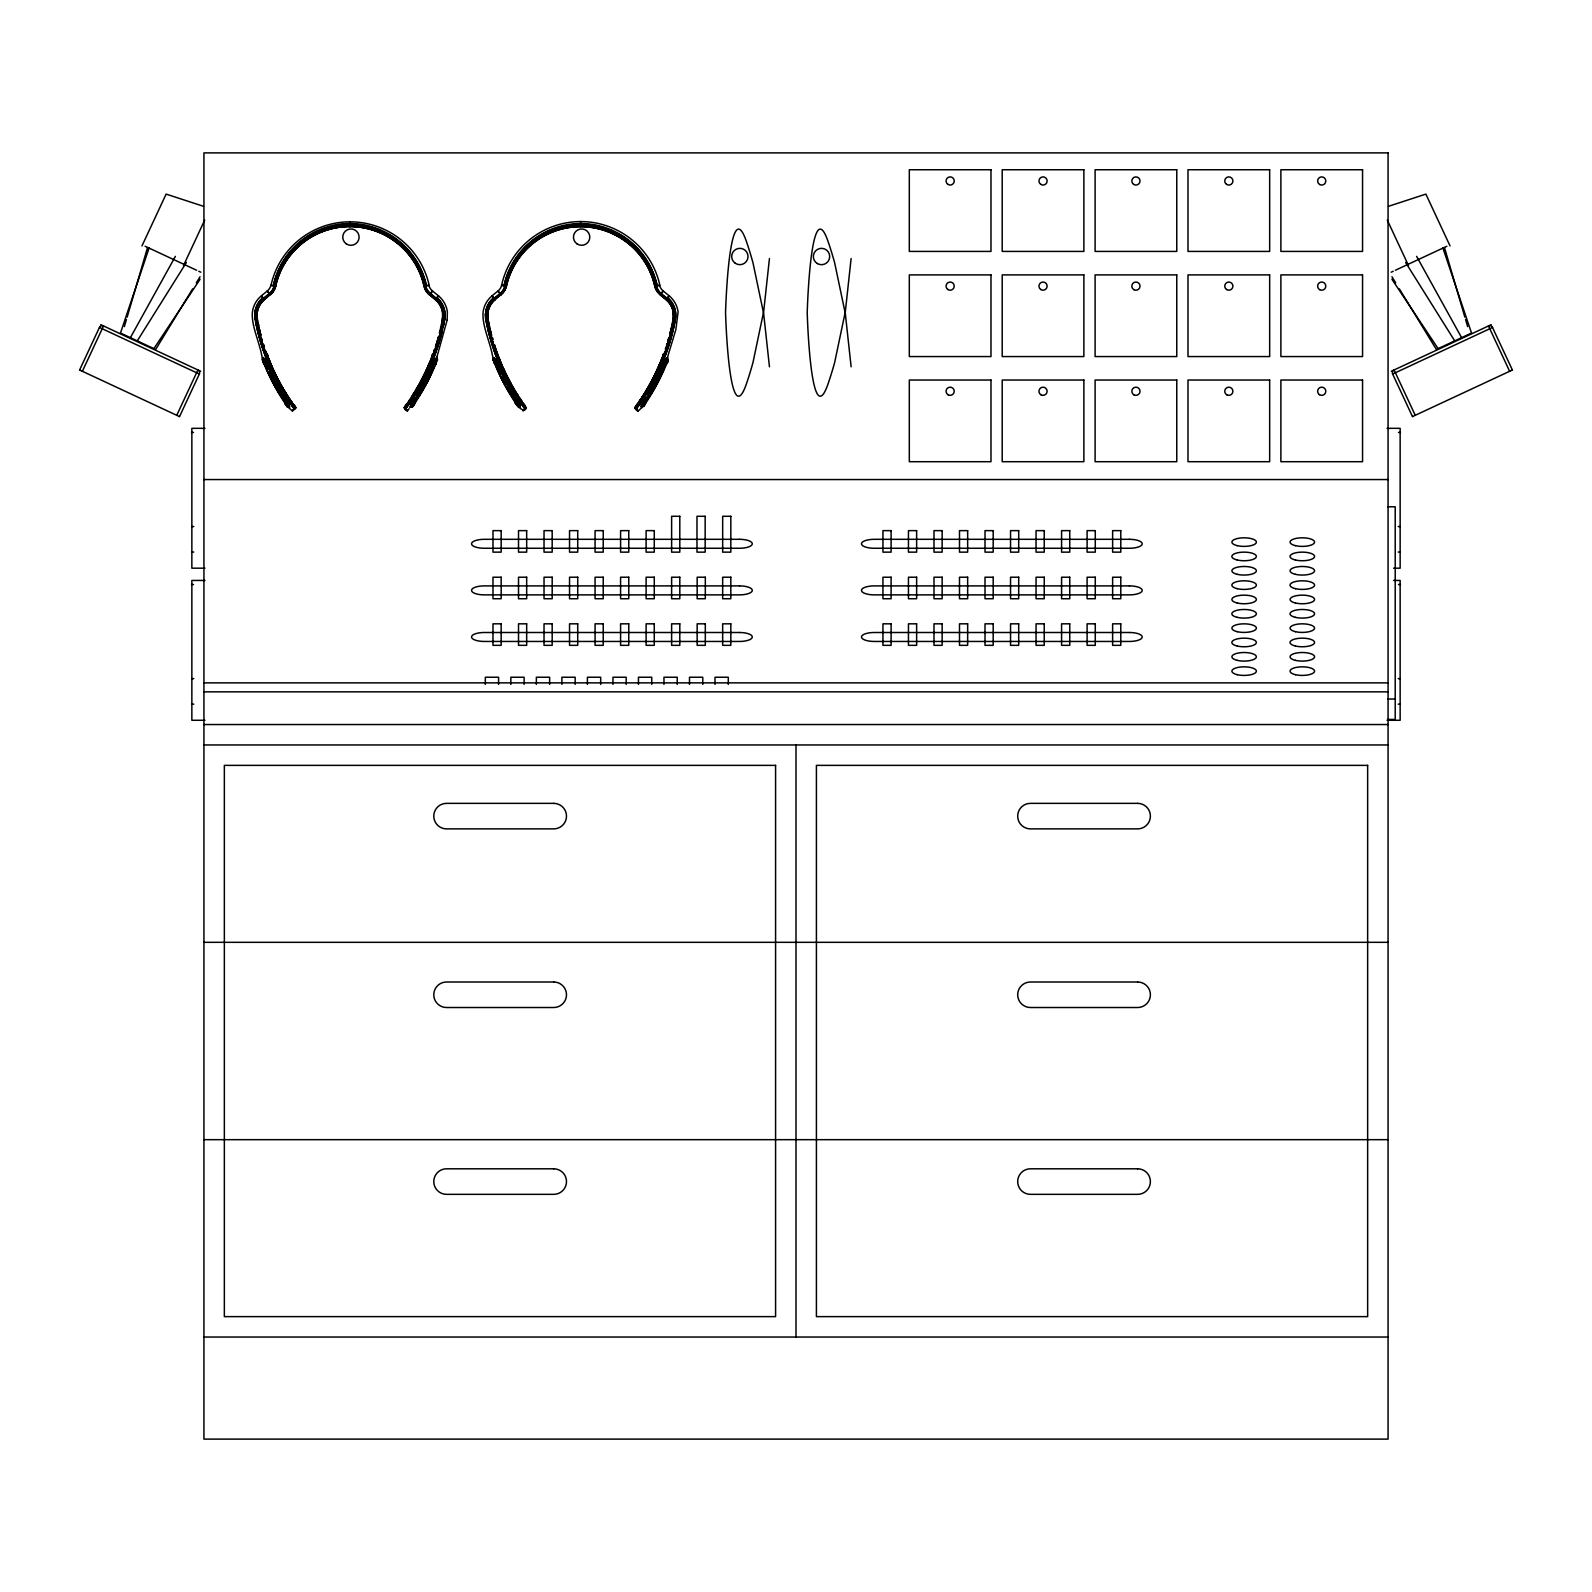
<?xml version="1.0" encoding="UTF-8"?>
<svg xmlns="http://www.w3.org/2000/svg" width="1592" height="1592" viewBox="0 0 1592 1592"><rect width="100%" height="100%" fill="white"/><g stroke="black" fill="none" stroke-linecap="round" stroke-linejoin="round"><path stroke-width="1.5" d="M257.028 314.281L257.068 317.126L257.227 312.151A20.417 20.417 0 0 1 264.511 299.356L262.063 296.59A16.079 16.079 0 0 0 261.486 296.052L261.486 296.052A12.298 12.298 0 0 0 261.785 296.649L264.411 299.694A20.398 20.398 0 0 0 257.227 312.43L257.088 313.544L257.207 312.231M487.729 316.629C487.988 303.077 487.47 330.101 487.928 312.151A20.417 20.417 0 0 1 495.212 299.356M487.729 314.201L487.908 318.38L487.769 313.584M442.695 313.007L442.656 317.962L442.576 312.151A20.417 20.417 0 0 0 435.312 299.495M673.476 316.709L673.257 318.699L673.496 314.281M442.775 316.629L442.795 314.201M769.453 258.521L763.663 311.654L752.976 362.558A361.862 361.862 0 0 1 746.389 383.911C729.017 434.357 725.534 313.186 725.554 312.669C725.534 312.151 729.017 190.98 746.389 241.407A361.862 361.862 0 0 1 752.976 262.76L763.663 313.664L769.453 366.797M851.123 258.521L845.332 311.654L834.646 362.558A361.862 361.862 0 0 1 828.039 383.911C810.686 434.357 807.204 313.186 807.224 312.669C807.204 312.151 810.686 190.98 828.039 241.407A361.862 361.862 0 0 1 834.646 262.76L845.332 313.664L851.123 366.797M257.068 313.525L257.028 316.629M487.769 313.525L487.908 312.231M442.735 317.226L442.656 317.922M673.436 317.226L673.317 317.942M442.675 317.723L442.158 320.808M442.656 317.743L442.437 319.315L442.636 317.902M673.317 318.261L672.998 320.052M443.332 318.778L443.571 314.918L443.651 320.131M444.765 319.136L445.044 315.435L444.506 320.529M675.247 319.793L675.744 315.435L675.127 320.37M443.153 319.256L442.934 320.947L443.173 319.634M675.446 319.176L675.247 320.35M673.137 319.315L672.759 321.365M443.631 319.753L443.432 321.266L443.83 319.256M447.173 319.873L447.372 311.853A25.233 25.233 0 0 0 438.556 295.913L432.626 291.057A10.467 10.467 0 0 1 428.885 285.306L428.666 285.247A16 16 0 0 0 427.492 285.326L426.397 285.426A78.605 78.605 0 0 0 349.902 223.537A78.605 78.605 0 0 0 273.366 285.426L272.312 285.326A16 16 0 0 0 271.257 285.247L271.257 285.465A17.711 17.711 0 0 0 272.312 285.744L275.535 286.381A75.998 75.998 0 0 1 424.029 286.262A15.283 15.283 0 0 0 429.362 294.799L435.312 299.634A20.398 20.398 0 0 1 442.576 312.43L442.596 312.231M442.715 322.082L443.074 319.634M442.258 319.972L441.462 324.33M444.566 319.614L444.128 322.42M444.208 322.042L444.606 319.415M447.153 320.012L437.064 356.469M672.978 319.972L672.819 320.987M673.117 323.574L674.272 314.918L673.575 321.325M673.535 320.947L673.675 320.211M675.207 319.992L674.789 322.599M443.551 320.131L443.173 322.579M443.591 319.952L443.412 321.445M672.819 320.728L672.54 322.48M674.252 320.689L674.849 315.415L674.073 321.624M672.68 321.723L672.302 323.594M442.675 322.261L442.855 320.768L442.198 324.688M674.152 320.689L673.734 323.315M442.636 321.882L442.417 323.574M673.356 321.882L673.038 323.952M673.993 322.002L674.212 320.31L674.033 321.823M674.749 322.778L674.948 321.305L674.829 322.42M443.213 322.38L443.332 321.266L442.875 324.072M673.953 321.624L673.814 322.937M444.049 322.778L443.75 324.29M444.128 321.882L443.67 324.668M674.749 322.261L674.53 323.912M673.734 322.758L673.575 324.072M442.954 323.136L442.476 325.942M672.242 323.713L672.003 325.086M672.978 323.753L672.58 326.181M673.655 323.136L673.496 324.45M674.451 323.753L674.132 325.803M441.382 324.45L440.984 326.559M442.118 324.509L441.7 326.937M673.496 323.873L673.098 326.32M443.591 324.509L443.432 325.803M673.416 324.251L673.257 325.564M443.511 324.887L443.173 326.917M671.923 325.186L671.506 327.315M674.212 324.887L674.053 326.161M672.501 326.002L672.162 328.051M673.177 325.385L673.018 326.678M441.7 326.38L440.765 331.017M442.397 325.743L441.979 328.171M672.421 326.38L672.242 327.673M440.885 326.678L439.949 331.017M441.621 326.738L440.486 332.131M673.953 326.022L673.615 328.051M440.805 327.056L440.646 328.051M672.938 326.499L672.421 329.285M673.874 326.38L673.535 328.41M442.138 326.877L441.88 328.549M443.093 326.758L442.656 329.166M671.426 327.415L670.909 329.902M672.162 327.494L671.645 330.28M672.839 326.877L672.501 328.927M672.083 327.853L671.824 329.524M671.167 328.529L671.008 329.524M441.88 327.992L441.442 330.42M673.456 328.27L673.098 330.28M671.744 329.345L671.565 330.639M672.322 329.106L671.327 333.743M673.197 329.385L673.018 330.658M442.397 329.763L442.039 331.773M672.242 329.484L672.063 330.778M671.466 330.459L671.207 332.131M439.77 331.753L439.949 330.758M440.685 330.837L440.307 332.867M441.362 330.221L440.984 332.27M670.471 331.753L670.65 330.758M671.386 330.837L670.829 333.604M672.918 330.499L672.739 331.773M442.118 330.877L441.84 332.529M672.819 330.877L672.56 332.529M439.591 332.489L439.77 331.494M670.471 331.494L670.113 333.225M439.392 333.225L439.591 332.23M440.128 333.604L440.307 332.31M440.984 331.713L440.228 335.235M441.84 331.992L441.462 334.022M670.292 332.23L669.914 333.962M671.008 332.31L670.451 335.096M671.506 333.007L671.685 331.713M672.361 333.265L672.56 331.992M439.929 334.34L440.128 333.046M440.805 332.449L440.427 334.479M441.661 332.748L441.084 335.494M672.162 334.022L672.361 332.748M439.929 333.803L439.551 335.832M670.65 333.803L670.252 335.832M671.327 333.186L670.928 335.235M672.162 333.484L671.784 335.494M439.75 334.539L439.352 336.569M441.282 334.24L440.885 336.25M671.127 333.942L670.133 338.181M671.983 334.24L671.585 336.25M440.029 335.972L440.228 334.678M670.053 336.569L670.252 335.275M439.153 337.305L439.352 336.012M440.029 335.415L438.994 339.653M669.854 337.305L670.053 336.012M670.73 335.415L670.332 337.444M440.885 335.713L440.467 337.723M671.386 336.987L671.585 335.713M438.437 336.648L437.82 339.096M439.153 336.748L438.755 338.758M439.83 336.151L439.412 338.181M669.854 336.748L669.456 338.758M440.685 336.449L440.268 338.459M671.187 337.723L671.386 336.449M438.238 337.365L437.621 339.832M438.954 337.484L438.536 339.494M668.938 337.365L668.521 339.096M669.655 337.484L669.237 339.494M671.187 337.205L670.769 339.195M668.74 338.101L668.322 339.832M440.268 337.942L439.85 339.932M669.914 338.917L670.133 337.623M670.968 337.942L670.55 339.932M438.337 340.23L438.536 338.957M439.213 338.36L438.795 340.389M440.049 338.678L438.974 342.877M669.038 340.23L669.237 338.957M669.715 339.653L669.914 338.36M438.118 340.967L438.337 339.693M668.322 339.574L667.884 341.285M669.038 339.693L668.6 341.703M669.496 340.389L669.715 339.096M670.55 339.414L670.113 341.404M410.318 406.398L411.532 403.811A22.785 22.785 0 0 1 412.865 401.244L415.651 397.244M640.88 406.975L642.173 403.671A22.785 22.785 0 0 1 643.566 401.244L646.352 397.244M124.355 326.619L126.445 319.475M127.141 317.126L147.459 247.855M437.402 340.29L436.964 342.021M438.118 340.429L437.681 342.439M438.576 341.126L438.795 339.832M439.631 340.151L439.193 342.141M668.103 340.29L667.685 342.021M668.819 340.429L668.381 342.439M669.496 339.832L669.058 341.842M670.332 340.151L669.894 342.141M437.183 341.026L436.745 342.738M437.9 341.146L436.785 345.365M438.357 341.842L438.576 340.569M669.277 340.569L668.62 343.315M438.357 341.305L437.919 343.315M668.162 343.156L668.381 341.882M669.675 342.877L669.894 341.623M437.462 342.618L436.327 346.817M438.138 342.041L437.681 344.051M668.162 342.618L667.725 344.628M668.839 342.041L668.162 344.787M438.755 343.613L438.974 342.36M669.456 343.613L669.675 342.36M436.526 343.215L436.069 344.927M667.943 343.355L667.486 345.365M438.516 344.35L438.755 343.096M669.456 343.096L668.998 345.086M436.308 343.952L435.85 345.663M437.462 344.787L437.681 343.494M438.278 345.086L438.516 343.832M666.789 344.927L667.227 343.335L666.55 345.663M668.381 343.494L667.924 345.524M669.217 343.832L668.759 345.822M437.223 345.524L437.462 344.23M438.059 345.822L438.278 344.569M667.267 346.101L667.486 344.827M435.611 346.379L435.372 347.116M436.546 345.544L436.089 347.553M437.223 344.966L436.745 346.976M438.059 345.305L437.581 347.295M667.028 346.817L667.267 345.544M667.685 346.24L667.924 344.966M668.759 345.305L668.282 347.295M436.984 345.703L436.506 347.713M437.82 346.041L437.342 348.031M667.028 346.28L666.053 349.743M667.446 346.976L667.685 345.703M668.521 346.041L667.545 349.504M436.089 347.016L435.352 349.743M666.073 346.857L665.595 348.568M666.789 347.016L665.814 350.459M667.207 347.713L667.446 346.439M435.85 347.733L434.855 351.195M436.506 347.175L436.029 349.165M665.834 347.593L665.357 349.285M667.207 347.175L666.232 350.618M437.342 347.514L436.845 349.504M668.043 347.514L667.307 350.24M149.19 247.715L120.475 333.046L155.658 349.464L192.612 288.908M436.268 347.892L435.77 349.902M666.968 347.892L665.973 351.354M437.084 348.25L436.586 350.24M434.656 349.046L434.158 350.738M410.159 407.035L412.587 401.98M434.397 349.762L433.9 351.454M435.113 349.922L434.596 351.912M435.77 349.364L435.273 351.354M436.586 349.723L435.83 352.429M665.555 351.195L665.814 349.922M667.048 350.956L667.307 349.723M435.531 350.081L435.014 352.071M436.347 350.459L435.571 353.145M641.059 406.318L643.287 401.98M665.317 351.912L665.555 350.658M667.048 350.459L666.531 352.429M434.357 352.648L434.596 351.374M665.058 352.648L665.317 351.374M665.715 352.071L665.973 350.817M666.789 351.175L666.272 353.145M434.099 353.364L434.357 352.111M434.755 352.807L435.014 351.534M664.799 353.364L665.058 352.111M665.456 352.807L665.715 351.534M434.099 352.827L433.561 354.797A215.855 215.855 0 0 1 404.647 408.567A216.174 216.174 0 0 0 433.959 354.976L434.755 352.27M664.541 354.081L664.799 352.827M665.456 352.27L664.66 354.976A216.174 216.174 0 0 1 635.507 408.726L637.377 410.338A11.244 11.244 0 0 0 638.113 410.915L642.71 406.955M435.312 353.882L435.571 352.628M666.013 353.882L666.272 352.628M433.143 353.384C428.507 357.981 438.676 361.822 437.342 359.474M433.84 353.543L433.561 354.28A216.174 216.174 0 0 1 404.647 408.089L405.383 408.786M434.497 352.986L433.959 354.439A216.492 216.492 0 0 1 404.806 408.229L404.209 407.691M644.382 405.144C647.765 400.328 639.745 411.691 645.815 403.015A221.467 221.467 0 0 0 666.431 364.17C672.899 357.683 658.949 360.389 663.844 353.384M664.541 353.543L664.262 354.797A215.855 215.855 0 0 1 635.347 408.567L634.909 408.169M665.197 352.986L664.66 354.439A216.492 216.492 0 0 1 635.507 408.229L635.606 408.328M435.034 354.598L435.312 353.364M665.735 354.598L666.013 353.364M435.034 354.101L434.775 355.334A217.049 217.049 0 0 1 405.443 409.283L406.676 410.338A11.244 11.244 0 0 0 407.413 410.915L409.084 408.726M665.735 354.101L665.476 355.334A217.049 217.049 0 0 1 636.143 409.283M262.381 359.195C260.411 343.733 250.859 325.604 252.431 311.853A25.233 25.233 0 0 1 261.247 295.913L267.177 291.057A10.467 10.467 0 0 0 270.919 285.306L270.998 285.366A80.993 80.993 0 0 1 429.163 285.306M493.082 359.195C491.132 343.733 481.62 325.922 483.132 311.853A25.233 25.233 0 0 1 491.948 295.913L497.898 291.057A10.467 10.467 0 0 0 501.619 285.306L501.958 285.247A16 16 0 0 1 503.012 285.326L504.107 285.426M437.004 356.608L437.442 359.195M436.964 361.066L437.422 359.772M667.645 356.747L675.844 329.663L678.092 311.952A25.233 25.233 0 0 0 669.257 295.913L663.327 291.057A10.467 10.467 0 0 1 659.605 285.306L659.566 285.346M667.685 361.066L667.844 360.628M667.605 356.887L668.143 359.195M431.213 358.658L430.716 359.951M667.685 360.051L666.769 361.683A14.627 14.627 0 0 0 665.934 363.692A162.364 162.364 0 0 1 645.118 402.318A12.258 12.258 0 0 0 643.685 404.726L642.929 406.557L643.725 404.846A12.716 12.716 0 0 1 645.138 402.577L643.566 401.562L645.655 398.318M436.108 361.583L436.069 361.683A14.627 14.627 0 0 0 435.233 363.692A162.364 162.364 0 0 1 414.418 402.318A12.258 12.258 0 0 0 412.985 404.726L412.268 406.438L413.025 404.846A12.716 12.716 0 0 1 414.437 402.577A162.364 162.364 0 0 0 435.253 363.951A15.661 15.661 0 0 1 435.969 362.1L437.163 359.772M667.486 361.503L666.471 363.852M661.695 359.235L662.133 358.1L660.362 362.578M436.447 362.379L436.049 363.394M436.148 363.155L436.427 362.26M435.949 363.593L430.119 361.444M436.367 362.359L435.73 364.17M660.998 361.006L666.63 363.673M435.83 363.931L435.85 363.852A221.467 221.467 0 0 1 415.154 402.776M429.183 363.712L430.119 361.285M434.019 363.573L435.512 360.329L434.895 361.603M660.362 362.399L659.406 364.827M664.6 363.852L666.093 360.628M433.9 363.692L432.606 366.916M434.278 362.797L433.541 364.687M429.183 363.533L428.586 365.105M664.262 364.528L663.546 366.359M664.143 364.966L665.038 362.817M428.825 364.389L427.731 367.075M431.73 367.195L436.646 357.464L434.178 361.384M659.526 364.389L659.168 365.384M661.237 369.822L665.814 359.931M426.775 377.583L433.959 361.842M660.64 371.115L667.247 357.523M663.784 365.643L663.307 366.916M659.287 364.946L658.73 366.379M428.467 365.225L428.029 366.379M663.426 366.478L661.993 369.901M432.606 366.757L431.611 369.185M659.048 365.503L658.431 367.075M665.138 362.578L665.794 361.085M426.477 369.861L427.731 366.896M658.431 366.896L657.178 369.861M431.93 368.309L431.293 369.901M662.312 369.026L661.675 370.618M426.795 369.006L425.183 372.647M657.496 369.006L655.884 372.647M431.134 368.19L425.462 380.15M79.6 370.001L99.44 327.435A3.065 3.065 0 0 1 103.52 325.962M82.366 371.294L103.5 326.002M141.967 245.904L166.125 194.105L203.517 206.323M183.478 265.605L204.691 220.114M176.752 415.293L197.866 370.021M179.518 416.587L199.358 374.04A3.065 3.065 0 0 0 197.886 369.961M430.318 371.871L428.964 374.856M661.018 371.871L660.023 374.16M663.307 291.117L663.267 291.177A12.258 12.258 0 0 1 662.789 291.794L660.262 294.739A15.283 15.283 0 0 1 654.81 286.262A75.998 75.998 0 0 0 506.395 286.262M656.202 371.772L655.227 374.02M660.64 370.797L658.133 376.309M429.303 373.981L428.626 375.573M424.845 373.165L423.85 375.394M655.546 373.165L654.212 376.07M660.023 372.11L656.819 378.876M428.626 375.394L427.253 378.379M659.347 375.394L657.596 379.075M412.527 403.353L411.99 404.408L413.681 401.483M654.551 375.215L653.874 376.767M423.512 375.911L422.477 378.12M653.178 378.12L653.874 376.588M643.108 403.552L644.382 401.483M427.253 378.2L426.537 379.772M657.954 378.2L657.237 379.772M653.536 377.284L652.839 378.816M426.895 378.896L425.462 381.841M657.476 377.264L655.506 381.423M656.163 381.841L657.237 379.592M426.119 378.538L424.109 382.697M436.268 361.503L437.123 359.832M652.839 378.637L651.765 380.846M421.78 379.314L421.064 380.846M656.163 379.831L654.829 382.697M667.824 359.951L666.67 362.1A15.661 15.661 0 0 0 665.934 363.931A162.364 162.364 0 0 1 645.118 402.577M424.785 381.105L423.432 383.951M655.805 382.379L654.69 384.607M420.706 381.344L419.99 382.876M424.726 383.055L423.989 384.607M651.407 381.344L650.69 382.876M655.426 383.055L654.312 385.284M654.133 383.951L654.829 382.359M411.015 400.885L409.482 403.751L433.76 359.354L432.248 362.26M650.69 382.697L649.218 385.543M641.735 400.885L640.203 403.751L641.875 400.587M423.432 383.632L422.198 386.199M641.875 400.766L664.461 359.354L662.949 362.26M654.133 383.632L652.899 386.199M650.312 383.374L649.576 384.707M412.368 403.751L413.383 402.079M130.385 337.683L175.379 256.372M419.253 384.05L418.497 385.543M422.815 384.767L420.925 388.428M653.516 384.767L652.262 387.314M423.233 385.801L422.477 387.334M653.934 385.801L653.178 387.334M422.477 387.174L421.701 388.707M417.383 387.533L418.139 386.04M648.84 386.04L648.083 387.533M421.562 386.995L420.288 389.543M422.079 387.851L420.925 390.06M651.625 388.428L652.262 386.995M643.387 403.075L644.103 401.9M417.761 386.717L416.985 388.209M650.989 389.543L651.625 388.11M652.402 388.528L651.625 390.06M665.595 360.031L667.346 357.464M416.985 388.03L415.83 390.159M419.651 390.657L420.288 389.224M647.705 388.03L646.929 389.523M650.989 389.224L648.382 393.642M420.925 389.881L419.731 392.07M419.651 390.339L416.328 395.831M651.227 390.557L650.432 392.07M416.228 389.344L415.452 390.816M646.929 389.344L645.755 391.473M418.995 391.453L417.005 394.736M646.551 390L644.979 392.766M419.731 391.891L418.537 394.06M649.695 391.771L647.705 394.736M650.034 392.567L649.237 394.06M415.054 391.294L413.88 393.423M196.294 282.879L200.035 276.749M649.237 393.881L648.004 396.03M414.278 392.607L413.064 394.716M418.119 394.557L417.303 396.03M644.581 393.244L643.765 394.716M137.29 340.887L186.423 262.421M413.462 393.901L412.248 395.99M644.183 393.901L642.949 395.99M416.885 396.527L415.631 398.657M646.77 398L647.586 396.527M647.188 397.184L646.352 398.657M412.268 407.094L414.915 403.313M642.949 395.831L642.133 397.264M414.955 398.318L412.865 401.562L414.437 402.577M416.049 397.841L414.298 400.706M642.551 396.468L641.715 397.9M646.352 398.498L645.496 399.97M644.84 404.467L643.805 405.9M414.796 399.791L414.258 400.786M645.496 399.791L644.899 400.866M414.736 403.612L413.582 405.144L415.154 402.975L409.681 399.771M153.887 348.628L200.094 279.237M640.382 399.771L645.855 402.776M409.383 400.388L408.686 401.403M640.382 399.95L645.437 403.592M414.179 404.408L413.343 405.502L414.258 404.269M406.816 410.199A10.766 10.766 0 0 1 407.452 410.855C399.91 408.925 409.781 397.682 413.144 405.821L412.467 406.855M264.491 299.634L270.441 294.52A15.283 15.283 0 0 0 275.695 285.983A76.038 76.038 0 0 1 424.129 285.983A15.283 15.283 0 0 0 429.362 294.52L435.312 299.376L437.76 296.59A16.079 16.079 0 0 1 438.337 296.052L438.556 295.933A12.298 12.298 0 0 1 438.019 296.649L436.367 298.58M424.328 285.804L424.805 285.704A14.527 14.527 0 0 0 429.88 293.804L436.288 298.699L429.88 294.381A14.527 14.527 0 0 1 424.865 286.281L424.726 286.321A76.734 76.734 0 0 0 274.938 286.281A14.527 14.527 0 0 1 269.924 294.381L263.993 299.236A21.154 21.154 0 0 0 256.471 312.51L256.471 311.933A21.194 21.194 0 0 1 263.993 298.639L269.924 293.804A14.527 14.527 0 0 0 274.938 285.704A76.814 76.814 0 0 1 424.945 285.704L426.298 285.446M666.093 299.137L667.486 297.565M660.123 294.301L661.556 292.709M429.462 294.281L430.835 292.709M667.506 298.102L666.172 299.634M430.616 293.525L432.089 291.794A12.258 12.258 0 0 0 432.526 291.236L432.387 291.197A16 16 0 0 0 431.81 291.734L430.915 292.649M660.998 293.883L661.058 293.843A13.87 13.87 0 0 1 656.202 286.162A77.59 77.59 0 0 0 580.602 225.169A77.59 77.59 0 0 0 504.962 286.142A13.89 13.89 0 0 1 500.206 293.306L494.276 298.162A21.79 21.79 0 0 0 486.595 311.853L486.535 312.311A21.771 21.771 0 0 1 494.276 298.739L500.624 293.804A14.527 14.527 0 0 0 505.639 285.704A76.814 76.814 0 0 1 655.645 285.704M435.73 298.759L435.83 298.639A21.194 21.194 0 0 1 443.352 311.933L443.571 314.977L443.352 312.51A21.154 21.154 0 0 0 435.83 299.236L435.432 299.654M429.462 294.838L430.337 293.843A13.87 13.87 0 0 1 425.502 286.162A77.59 77.59 0 0 0 349.902 225.169A77.59 77.59 0 0 0 274.262 286.142A13.87 13.87 0 0 1 269.506 293.883L263.575 298.739A21.771 21.771 0 0 0 255.874 312.43L255.874 311.853A21.79 21.79 0 0 1 263.575 298.162L269.506 293.306A13.89 13.89 0 0 0 274.302 285.565A77.67 77.67 0 0 1 349.902 224.472A77.67 77.67 0 0 1 425.522 285.565L425.641 286.142A13.89 13.89 0 0 0 430.298 293.306L436.228 298.162A21.79 21.79 0 0 1 443.929 311.853L444.148 315.296L443.929 312.53A21.771 21.771 0 0 0 436.228 298.739M660.163 294.838L666.013 299.634A20.398 20.398 0 0 1 673.297 312.43L673.496 316.291L673.496 314.44M661.615 292.649L662.531 291.734A16 16 0 0 1 663.088 291.197L663.267 291.057M295.515 408.249L294.56 408.647M526.295 408.169L525.857 408.567A215.855 215.855 0 0 1 496.943 354.797L496.684 353.543M525.121 408.786L525.698 408.229A216.492 216.492 0 0 1 496.545 354.439M294.679 408.527L294.998 408.229A216.492 216.492 0 0 1 265.844 354.439M295.415 408.328L295.157 408.567A215.855 215.855 0 0 1 266.242 354.797L265.983 353.543M266.939 354.101A215.338 215.338 0 0 0 295.714 407.711L292.331 410.915L287.794 406.955M518.236 407.094C523.549 393.761 531.668 418.378 518.495 406.955M294.52 409.164L294.998 408.726A216.174 216.174 0 0 1 265.844 354.976L265.585 353.703M495.47 354.101L495.749 355.334A217.049 217.049 0 0 0 525.062 409.283L525.698 408.726A216.174 216.174 0 0 1 496.545 354.976L496.286 353.703M525.121 409.243L523.828 410.338A11.244 11.244 0 0 1 523.111 410.915L523.072 410.875A10.766 10.766 0 0 1 523.688 410.199L525.062 408.826A217.348 217.348 0 0 1 495.749 354.817M285.386 402.318A162.364 162.364 0 0 1 264.551 363.712A14.627 14.627 0 0 0 263.735 361.683L263.834 362.1A15.661 15.661 0 0 1 264.57 363.931A162.364 162.364 0 0 0 285.386 402.577A12.716 12.716 0 0 1 286.779 404.846L287.655 406.716L286.839 404.726A12.258 12.258 0 0 0 285.386 402.338L286.938 401.244L284.849 398.02M494.356 361.702L494.535 362.1A15.661 15.661 0 0 1 495.271 363.931A162.364 162.364 0 0 0 516.087 402.577A12.716 12.716 0 0 1 517.5 404.846L518.355 406.716L517.539 404.726A12.258 12.258 0 0 0 516.087 402.338L517.659 401.244L516.942 400.169M285.366 402.577L286.938 401.562M516.087 402.577L517.659 401.562L515.728 399.791M264.073 364.21L262.461 359.931L264.053 364.09L269.585 360.986L270.162 362.578M263.715 363.275L262.978 361.404L264.073 364.011A221.467 221.467 0 0 0 284.65 402.736L290.142 399.771L291.953 402.497L287.973 396.468M284.65 402.975L290.142 399.95M515.768 403.612L515.35 402.736A221.467 221.467 0 0 1 494.794 363.971C491.43 358.061 497.48 368.647 500.186 360.747M517.579 406.06L515.45 403.094L520.843 399.771L522.475 402.239M1391.249 272.192L1393.179 271.277M1395.388 270.262L1446.849 246.262M1391.348 371.254L1491.266 324.668M1412.482 416.587L1392.642 374.04L1492.5 327.474L1512.4 370.001M1412.522 416.567L1512.36 370.021M264.57 363.692C267.675 361.802 263.337 360.19 266.023 364.13M494.197 361.424L494.396 361.583A14.627 14.627 0 0 1 495.271 363.692L497.042 362.916L506.535 384.607M1388.483 206.323L1425.875 194.105L1450.033 245.904M264.57 363.931L266.342 363.235L271.754 375.015M495.271 363.931L497.042 363.235L500.585 371.115M428.745 285.406L428.566 285.465A17.711 17.711 0 0 1 427.492 285.744L426.338 286.003A78.525 78.525 0 0 0 349.902 224.193A78.525 78.525 0 0 0 273.366 285.983M410.04 407.413L412.01 406.955M424.865 286.281L426.298 286.003M655.028 285.804L656.998 285.446M656.919 286.023L655.566 286.281A14.527 14.527 0 0 0 660.6 294.381L666.531 299.236A21.154 21.154 0 0 1 674.053 312.51L674.272 314.977L674.053 312.032A21.194 21.194 0 0 0 666.531 298.639M656.74 286.062L656.541 286.102A13.89 13.89 0 0 0 660.998 293.306L666.948 298.162A21.79 21.79 0 0 1 674.63 311.853L674.849 314.937L674.65 312.53A21.771 21.771 0 0 0 666.948 298.739L660.581 293.804A14.527 14.527 0 0 1 655.566 285.704L655.426 285.724M656.342 286.142L656.202 285.565A77.67 77.67 0 0 0 580.602 224.472A77.67 77.67 0 0 0 504.982 285.565L504.863 286.142A13.87 13.87 0 0 1 500.206 293.883L501.062 294.838M655.028 286.381L655.426 286.321A76.734 76.734 0 0 0 505.639 286.281L503.012 285.744A17.711 17.711 0 0 1 501.958 285.465L501.699 285.366M204.97 428.328L191.856 428.328L191.856 568.185L204.97 568.185M1387.03 428.328L1400.144 428.328L1400.144 568.185L1393.597 568.185M191.518 432.427L193.508 432.427M1398.492 432.427L1400.482 432.427M203.935 479.55L1388.065 479.55M1387.766 506.793L1395.209 506.793L1395.209 719.445L1387.766 719.445M191.856 526.554L193.766 526.554M1398.234 526.554L1400.144 526.554M191.856 552.066L193.766 552.066M1398.234 552.066L1400.144 552.066M204.97 580.443L191.856 580.443L191.856 720.28L204.97 720.28M1393.597 580.443L1400.144 580.443L1400.144 720.28L1387.03 720.28M191.518 584.523L193.508 584.523M1398.492 584.523L1400.482 584.523M191.856 678.65L193.766 678.65M1398.234 678.65L1400.144 678.65M203.935 682.868L1388.065 682.868M203.935 691.843L1388.065 691.843M1387.766 699.027L1395.209 699.027M191.856 704.162L193.766 704.162M1398.234 704.162L1400.144 704.162M203.935 724.539L1388.065 724.539M203.935 744.957L1388.065 744.957M203.935 942.325L1388.065 942.325M203.935 1139.673L1388.065 1139.673M203.935 1337.041L1388.065 1337.041M504.206 285.446L506.236 285.804M273.506 285.446L275.535 285.804M506.176 286.381L505.778 286.321A14.527 14.527 0 0 1 500.624 294.381L494.694 299.236A21.154 21.154 0 0 0 487.172 312.51L487.172 311.933A21.194 21.194 0 0 1 494.694 298.639L492.764 296.59A16.079 16.079 0 0 0 492.187 296.052L492.107 295.993A12.298 12.298 0 0 0 492.485 296.649L495.112 299.694M664.163 363.235L665.953 363.931M433.462 363.235L435.233 363.931M664.163 362.916L665.953 363.692M433.462 362.916L435.233 363.692M145.151 246.262L196.612 270.262M198.821 271.277L200.751 272.192M100.734 324.668L200.652 371.254M99.5 327.474L199.318 374.02M79.64 370.021L179.478 416.567M643.845 405.821C640.442 397.682 630.611 408.965 638.173 410.915M643.566 401.244L645.138 402.338M412.865 401.244L414.437 402.338M666.013 299.376L660.083 294.52A15.283 15.283 0 0 1 654.81 285.983A76.038 76.038 0 0 0 506.395 285.983A15.283 15.283 0 0 1 501.142 294.52L495.212 299.634A20.398 20.398 0 0 0 487.928 312.43M267.416 291.197L267.277 291.236A16 16 0 0 1 267.993 291.734L268.889 292.649M499.59 292.649L498.853 291.893A16 16 0 0 0 498.117 291.197L497.978 291.236A12.258 12.258 0 0 0 498.435 291.794L499.59 293.207M406.836 410.199L405.443 408.826A217.348 217.348 0 0 0 434.775 354.817M499.669 292.709L501.082 294.301M493.739 297.565L493.759 297.605A22.706 22.706 0 0 0 485.679 311.793M268.968 292.709L270.381 294.301M493.878 357.504L495.331 359.553M295.714 407.811C295.435 402.358 284.63 402.458 287.535 407.094M286.361 405.482L285.744 404.587L287.436 406.935L284.709 403.075L286.46 405.502M516.843 405.124L517.659 406.199M522.355 402.06L520.942 400.09M515.43 402.836L516.863 405.065M516.544 404.706L515.49 403.194M284.65 402.736L285.187 403.731M285.684 404.269L284.709 402.836M515.908 403.811L515.43 403.075M516.485 401.144L517.062 401.841M516.962 401.662L518.614 404.666L516.783 401.403M286.66 402.438L283.754 397.841M287.953 404.686L286.202 401.582M519.49 397.741L520.883 399.851M1391.906 279.237L1438.113 348.628M520.664 399.691L519.828 398.259M493.938 357.583L497.042 363.235M515.728 399.97L513.619 396.527M516.942 400.488L514.873 396.925M288.371 397.264L286.341 393.901M514.873 398.657L514.037 397.363M284.172 398.657L282.918 396.527M518.674 396.627L517.44 394.537M516.246 399.393L512.843 393.642M518.256 395.99L517.042 393.901M287.933 404.607L281.466 392.547M283.336 397.363L282.5 395.871M517.917 401.98L520.425 407.234L519.111 403.791A22.785 22.785 0 0 0 517.639 401.244M287.217 401.98L289.724 407.234L288.411 403.791A22.785 22.785 0 0 0 286.938 401.244M1405.577 262.421L1454.71 340.887M286.739 394.716L285.545 392.607M284.172 397.244L281.286 393.881M512.385 394.557L513.201 396.03M282.5 396.03L281.685 394.557M514.196 396.149L512.186 392.547M512.803 395.373L511.987 393.881M264.63 359.553L263.934 358.459L265.565 361.245M516.644 393.423L515.45 391.294M494.137 362.598L493.221 359.533M285.943 393.423L284.749 391.294M263.257 360.966C261.466 357.722 264.71 363.294 263.158 360.807M1391.965 276.749L1395.706 282.879M1399.388 288.908L1436.362 349.444L1471.525 333.046L1442.81 247.715M511.987 394.06L510.773 391.891M281.286 394.06L280.471 392.567M285.147 392.13L283.973 390M282.142 393.96L280.809 391.453M495.072 359.354L496.266 361.523M511.171 392.726L509.997 390.557M511.53 391.453L512.186 392.866M284.351 390.816L282.441 387.373M280.073 392.07L279.277 390.557M514.674 390.159L513.519 388.03M510.873 390.339L511.53 391.771M280.172 390.339L280.809 391.771M509.997 390.717L508.823 388.528M279.277 390.717L278.103 388.528M510.216 389.224L510.873 390.657M279.515 389.224L280.172 390.657M496.963 364.687L494.993 360.369L495.649 361.523M264.371 360.528L266.342 363.235M513.519 388.209L512.385 386.04M510.216 389.543L508.942 386.995M282.819 388.209L281.685 386.04M279.515 389.543L278.242 386.995M264.69 359.931L265.645 361.683M509.579 388.428L508.326 385.881M508.823 388.707L508.047 387.174M278.879 388.428L276.988 384.767M278.103 388.707L277.346 387.174M508.425 388.03L507.291 385.801M512.385 386.219L511.271 384.05M277.346 387.334L276.57 385.801M281.306 385.543L280.55 384.05M1416.621 256.372L1461.615 337.683M507.689 384.767L508.326 386.199M277.625 386.199L275.018 381.105M511.271 384.209L510.535 382.697M498.276 362.1L496.843 359.513L521.042 403.791L519.33 400.587M507.689 385.085L501.201 372.11M267.575 362.1L266.123 359.513L290.341 403.791L288.63 400.587M510.893 383.533L509.44 380.667M275.834 384.607L274.341 379.831M279.098 381.344L279.834 382.876M275.078 383.055L274.341 381.682M279.456 382.199L277.685 378.637M505.778 383.234L505.062 381.682M509.798 381.523L508.385 378.637M505.42 382.538L503.967 379.592M274.72 382.538L273.267 379.592M508.743 379.493L508.027 377.961M278.023 379.493L276.292 375.911M274.341 380.15L273.028 377.264M503.967 379.772L503.271 378.2M273.685 378.876L272.391 375.971M508.027 378.12L507.35 376.588M503.609 379.075L502.216 376.11M271.177 375.394L272.57 378.379M507.35 376.767L506.654 375.215M495.49 361.344L496.386 363.294M276.65 376.767L274.958 373.165M507.012 376.07L505.997 373.841M272.391 376.309L266.342 362.916M271.516 376.269L270.501 373.981M506.336 374.697L505.659 373.165M275.297 374.02L273.645 370.399M265.008 361.822L265.685 363.294M270.839 374.856L269.506 371.871M501.201 374.16L500.206 371.871M505.341 372.647L504.365 370.399M1488.5 326.002L1509.634 371.294M1387.309 220.114L1408.522 265.605M1394.134 370.021L1415.248 415.293M500.525 372.747L499.55 370.439M504.684 371.254L503.729 369.006M273.983 371.254L273.008 369.006M499.868 371.334L498.913 369.026M504.047 369.861L502.793 366.896M273.327 369.861L271.774 366.2M499.231 369.901L497.918 366.757M268.192 369.185L266.72 365.643M272.073 367.075L270.978 364.389M498.157 367.473L496.963 364.528M502.176 365.663L500.863 362.399M266.72 365.802L265.784 363.414M270.978 364.548L270.282 362.697M270.64 363.712L270.162 362.399M501.102 363.135L500.405 361.285M494.296 362.956L493.739 361.503M269.546 361.085L268.451 358.22L269.804 361.563M499.291 358.558L499.968 360.349L499.351 358.658M492.903 359.295L493.679 361.245M263.536 362.817L263.237 362.041M494.177 362.658L493.878 361.941M262.183 359.295C263.376 364.09 270.64 356.509 266.68 353.384M493.281 360.389L498.953 357.722L497.381 353.384M264.769 354.101L265.028 355.334A217.049 217.049 0 0 0 294.361 409.283L293.127 410.338A11.244 11.244 0 0 1 292.411 410.915L292.371 410.875A10.766 10.766 0 0 1 292.988 410.199L294.361 408.826A217.348 217.348 0 0 1 265.028 354.817M495.47 354.598L494.953 352.628M264.769 354.598L264.232 352.628M496.027 352.986L496.286 354.24M265.585 354.24L265.048 352.27M495.212 353.882L494.674 351.912M264.511 353.882L263.974 351.912M496.684 354.081L496.167 352.111M495.749 352.27L496.027 353.524M265.725 352.827L265.983 354.081M265.307 353.524L264.789 351.534M497.122 352.907L496.605 351.215L496.863 352.19M496.425 353.364L495.41 349.922M495.49 351.534L495.749 352.807M266.421 352.907L265.904 351.215L266.163 352.19M265.466 352.111L265.725 353.364M495.251 350.817L495.49 352.071M494.435 351.175L494.674 352.429M265.466 352.648L264.71 349.922M264.531 350.817L264.789 352.071M263.715 351.175L263.974 352.429M495.908 351.912L495.152 349.205M495.251 351.354L494.734 349.364M494.177 350.459L494.435 351.693M265.207 351.912L264.451 349.205M264.531 351.354L264.033 349.364M263.476 350.459L263.715 351.693M494.993 350.618L494.495 348.628M493.918 349.723L494.177 350.956M264.292 350.618L263.794 348.628M263.217 349.723L263.476 350.956M493.659 348.986L493.918 350.24M262.959 348.986L263.217 350.24M496.107 350.021L495.61 348.31M493.659 349.504L493.182 347.514M262.959 349.504L262.481 347.514M495.868 349.285L495.371 347.593M494.913 348.469L495.152 349.743M494.236 347.892L494.495 349.165M264.212 348.469L264.451 349.743M263.536 347.892L263.794 349.165M493.42 348.767L492.943 346.777M262.72 348.767L262.222 346.777M494.913 349.006L494.435 347.016M493.998 347.175L494.236 348.449M263.974 347.733L264.212 349.006M263.297 347.175L263.536 348.449M494.674 348.29L494.197 346.28M493.759 346.439L493.998 347.713M263.735 347.016L263.974 348.29M263.058 346.439L263.297 347.713M495.132 347.116L494.674 345.404M493.52 345.703L493.759 346.976M492.943 347.295L492.465 345.305M264.431 347.116L263.954 345.404M263.496 346.28L263.735 347.553M262.819 345.703L263.058 346.976M261.983 346.041L262.222 347.295M494.893 346.379L494.435 344.688M494.197 346.817L493.719 344.827M493.52 346.24L492.824 343.494M492.704 346.559L492.226 344.569M264.192 346.379L263.735 344.688M263.496 346.817L263.018 344.827M262.819 346.24L262.123 343.494M261.765 345.305L261.983 346.559M493.958 346.101L493.5 344.091M493.281 345.524L492.605 342.758M263.257 346.101L262.799 344.091M262.58 345.524L261.904 342.758M261.526 344.569L261.765 345.822M491.988 343.832L492.226 345.086M261.287 343.832L261.526 345.086M491.769 343.096L491.988 344.35M261.068 343.096L261.287 344.35M493.261 343.355L493.5 344.628M262.561 343.355L262.799 344.628M491.769 343.613L491.311 341.623M261.068 343.613L260.61 341.623M493.042 342.618L493.261 343.892M492.386 342.041L492.605 343.315M262.342 342.618L262.561 343.892M261.665 342.041L261.904 343.315M491.53 342.877L491.092 340.887M260.829 342.877L260.392 340.887M492.824 341.882L493.042 343.156M492.147 341.305L492.386 342.579M262.123 341.882L262.342 343.156M261.446 341.305L261.665 342.579M492.605 341.146L492.824 342.439M491.928 340.569L492.147 341.842M261.904 341.146L262.123 342.439M261.227 340.569L261.446 341.842M1444.541 247.855L1464.859 317.126M1465.555 319.475L1467.645 326.619M492.386 340.429L492.605 341.703M491.928 341.126L491.51 339.096M491.092 341.404L490.455 338.678M261.685 340.429L261.904 341.703M261.008 339.832L261.227 341.126M260.173 340.151L260.392 341.404M492.386 340.967L491.968 338.957M491.729 340.389L491.092 337.623M490.674 339.414L490.873 340.668M261.685 340.967L261.267 338.957M260.809 339.096L261.008 340.389M259.954 339.414L260.173 340.668M492.903 339.574L492.485 338.101M262.202 339.574L261.983 338.837M492.187 340.23L491.769 338.22M261.486 340.23L261.068 338.22M260.809 339.653L260.392 337.623M259.755 338.678L259.954 339.932M491.291 338.917L490.475 335.415M490.236 337.942L490.455 339.195M260.59 338.917L260.173 336.887M259.536 337.942L259.755 339.195M492.684 339.096L492.286 337.365M490.038 337.205L490.236 338.459M259.337 337.205L259.536 338.459M491.769 338.758L491.351 336.748M260.849 337.484L261.068 338.758M490.038 337.723L489.639 335.713M259.337 337.723L258.74 334.977M491.55 338.041L491.152 336.012M490.674 336.151L490.893 337.444M260.849 338.041L260.451 336.012M259.974 336.151L260.173 337.444M489.839 336.987L489.44 334.977M259.138 336.987L258.541 334.24M260.65 337.305L260.252 335.275M259.974 336.708L259.397 333.942M490.953 335.275L491.152 336.569M490.276 334.678L490.475 335.972M259.576 334.678L259.775 335.972M491.689 335.434L491.112 332.967M490.774 334.539L490.953 335.832M490.097 333.942L490.276 335.235M489.241 334.24L489.44 335.494M260.988 335.434L260.59 333.703L260.79 334.698M260.073 334.539L260.252 335.832M490.774 335.096L490.396 333.046M490.097 334.479L488.704 328.37M489.043 333.484L489.241 334.758M260.073 335.096L259.675 333.046M259.197 333.186L259.397 334.479M258.342 333.484L258.541 334.758M490.575 334.34L490.018 331.574M489.898 333.743L489.52 331.713M488.863 332.748L489.043 334.022M259.874 334.34L259.496 332.31M259.197 333.743L258.819 331.713M258.143 332.748L258.342 334.022M491.291 333.962L490.933 332.23M488.863 333.265L488.485 331.255M258.999 333.007L258.64 330.977M258.143 333.265L257.586 330.499M260.232 332.23L260.411 333.225M488.664 332.529L487.849 328.629M257.964 332.529L257.685 330.877M490.754 331.494L490.933 332.489M490.197 332.867L489.839 330.837M260.033 331.494L260.232 332.489M259.317 331.574L259.496 332.867M490.555 330.758L490.754 331.753M488.386 331.415L488.207 330.141M259.854 330.758L260.033 331.753M259.138 330.837L259.317 332.131M258.541 331.156L258.103 328.728M489.839 331.395L489.222 328.231M489.162 330.778L488.465 327.255M259.138 331.395L258.78 329.345M489.739 331.017L489.48 329.345M259.854 331.017L259.595 329.644M259.038 331.017L258.859 329.723M257.506 330.658L257.327 329.385M258.282 330.041L258.004 328.37M257.406 330.28L256.889 327.514M490.396 330.28L489.958 328.151M487.948 329.544L487.251 326.022M259.516 329.524L259.078 327.415M258.78 329.902L258.342 327.494M258.004 328.927L257.506 326.121M487.59 328.051L487.331 326.38M256.889 328.051L256.63 326.38M489.878 328.051L489.46 325.942M489.142 328.41L488.724 326.002M257.745 327.813L257.586 326.499M256.81 327.673L256.392 325.265M488.366 327.435L487.968 325.007M258.999 327.315L258.6 325.186M258.262 327.673L257.864 325.246M257.506 326.678L257.088 324.251M487.172 326.161L486.933 324.509M489.381 325.823L489.062 324.072M488.644 326.181L487.948 322.261M489.301 325.445L488.983 323.713M487.868 325.186L487.251 321.624M258.6 325.445L258.123 322.957M256.312 325.425L255.994 323.375M258.521 325.086L258.362 324.072M257.785 325.445L257.466 323.395M256.232 325.047L255.914 322.997M488.406 325.066L488.167 323.395M486.853 324.668L486.535 322.619M257.705 325.066L257.387 323.017M257.009 324.45L256.033 319.475L256.869 320.39M487.65 324.072L487.291 321.823M486.774 324.29L485.819 319.455L486.237 321.126M256.929 324.072L255.058 318.679L255.755 322.778M488.903 323.594L488.684 322.221M255.755 322.261L255.834 323.156M486.455 322.778L487.112 321.445M258.043 322.858L257.864 321.664M257.307 323.196C255.675 318.798 257.168 319.554 256.153 320.131M488.684 322.48L488.426 320.907M487.948 322.818L487.172 321.266M486.276 321.305L487.868 322.46M257.227 322.818L257.605 320.35M487.112 320.887L486.953 320.131M257.048 321.325L257.068 317.166M488.167 319.594L487.729 321.146M487.371 319.833L487.689 320.947M487.689 321.524L486.734 319.475L486.933 320.509M487.51 320.012C485.202 319.495 489.56 317.405 487.57 320.39M257.327 318.858L257.586 320.43M488.147 319.674L487.809 317.206M488.107 319.495L488.008 318.639M257.327 318.778L257.088 317.067L257.287 318.917M666.013 299.495A20.417 20.417 0 0 1 673.297 312.291L673.476 314.38L673.317 312.41M673.297 312.231L673.476 314.301M796 744.957L796 1337.041M728.28 684.401L728.28 677.237L715.007 677.237L715.007 684.401M702.768 684.401L702.768 677.237L689.495 677.237L689.495 684.401M677.237 684.401L677.237 677.237L663.963 677.237L663.963 684.401M651.725 684.401L651.725 677.237L638.452 677.237L638.452 684.401M626.193 684.401L626.193 677.237L612.94 677.237L612.94 684.401M600.682 684.401L600.682 677.237L587.408 677.237L587.408 684.401M580.602 221.527L580.602 226.84M575.17 684.401L575.17 677.237L561.896 677.237L561.896 684.401M549.638 684.401L549.638 677.237L536.365 677.237L536.365 684.401M524.126 684.401L524.126 677.237L510.853 677.237L510.853 684.401M498.595 684.401L498.595 677.237L485.321 677.237L485.321 684.401M349.902 221.527L349.902 226.84M526.415 407.93A215.179 215.179 0 0 1 497.619 354.32M525.857 408.089A216.174 216.174 0 0 1 496.943 354.28M506.395 286.122A15.283 15.283 0 0 1 501.142 294.659M501.599 285.306A80.993 80.993 0 0 1 659.864 285.306M504.067 285.426A78.605 78.605 0 0 1 580.602 223.537A78.605 78.605 0 0 1 657.138 285.426L658.192 285.326A16 16 0 0 1 659.267 285.247L659.267 285.465A17.711 17.711 0 0 1 658.192 285.744L657.118 285.983A78.525 78.525 0 0 0 580.602 224.193A78.525 78.525 0 0 0 504.067 285.983M516.087 402.318A162.364 162.364 0 0 1 495.251 363.712M663.585 354.101A215.338 215.338 0 0 1 634.79 407.711L635.347 408.089A216.174 216.174 0 0 0 664.262 354.28M665.476 354.817A217.348 217.348 0 0 1 636.143 408.826L637.536 410.199A10.766 10.766 0 0 1 638.153 410.855M663.585 354.339A215.179 215.179 0 0 1 634.79 407.93M485.679 312.33A22.666 22.666 0 0 1 493.659 298.062M295.157 408.089A216.174 216.174 0 0 1 266.242 354.28M262.959 297.505A22.706 22.706 0 0 0 254.979 311.793L254.979 312.33A22.666 22.666 0 0 1 262.959 298.062M275.695 286.122A15.283 15.283 0 0 1 270.441 294.659L267.715 291.794A12.258 12.258 0 0 1 267.277 291.236M432.865 354.101A215.338 215.338 0 0 1 404.05 407.751M436.845 297.505A22.706 22.706 0 0 1 444.825 311.793L445.044 315.355L444.845 312.53A22.666 22.666 0 0 0 436.845 298.062M295.714 407.93A215.179 215.179 0 0 1 266.939 354.339M1488.48 325.962A3.065 3.065 0 0 1 1492.56 327.435M1392.642 374.04A3.065 3.065 0 0 1 1394.114 369.961M254.76 315.435C255.138 324.31 254.7 307.574 254.76 315.355M485.46 315.435C485.998 325.663 485.321 307.515 485.46 315.355M255.655 315.415L255.934 318.917L255.655 315.315M255.655 314.838L255.755 313.047L255.655 314.838M256.232 315.495L256.471 318.778L256.232 315.315M256.232 314.918L256.372 312.549L256.232 314.838M486.376 315.415L486.575 318.519L486.376 315.315M486.376 314.838L486.595 312.43L486.376 314.838M486.933 315.495L487.172 318.778L486.933 315.315M486.933 314.918L487.092 312.549L486.933 314.838M669.257 295.933L669.217 295.913A12.298 12.298 0 0 1 668.72 296.649L667.545 298.062A22.666 22.666 0 0 1 675.525 312.33L675.744 314.719L675.525 311.793A22.706 22.706 0 0 0 667.545 297.505L668.461 296.59A16.079 16.079 0 0 1 669.038 296.052L669.157 295.953M638.611 402.438L639.944 400.428L638.651 402.438M1388.065 152.892L203.935 152.892L203.935 1439.108L1388.065 1439.108L1388.065 152.892M990.98 169.747L909.311 169.747L909.311 251.417L990.98 251.417L990.98 169.747M1083.873 169.747L1002.204 169.747L1002.204 251.417L1083.873 251.417L1083.873 169.747M1176.767 169.747L1095.097 169.747L1095.097 251.417L1176.767 251.417L1176.767 169.747M1269.66 169.747L1187.99 169.747L1187.99 251.417L1269.66 251.417L1269.66 169.747M1362.553 169.747L1280.883 169.747L1280.883 251.417L1362.553 251.417L1362.553 169.747M990.98 274.899L909.311 274.899L909.311 356.568L990.98 356.568L990.98 274.899M1083.873 274.899L1002.204 274.899L1002.204 356.568L1083.873 356.568L1083.873 274.899M1176.767 274.899L1095.097 274.899L1095.097 356.568L1176.767 356.568L1176.767 274.899M1269.66 274.899L1187.99 274.899L1187.99 356.568L1269.66 356.568L1269.66 274.899M1362.553 274.899L1280.883 274.899L1280.883 356.568L1362.553 356.568L1362.553 274.899M990.98 380.03L909.311 380.03L909.311 461.7L990.98 461.7L990.98 380.03M1083.873 380.03L1002.204 380.03L1002.204 461.7L1083.873 461.7L1083.873 380.03M1176.767 380.03L1095.097 380.03L1095.097 461.7L1176.767 461.7L1176.767 380.03M1269.66 380.03L1187.99 380.03L1187.99 461.7L1269.66 461.7L1269.66 380.03M1362.553 380.03L1280.883 380.03L1280.883 461.7L1362.553 461.7L1362.553 380.03M679.804 516.286L671.625 516.286L671.625 552.145L679.804 552.145L679.804 516.286M705.157 516.286L696.978 516.286L696.978 552.145L705.157 552.145L705.157 516.286M730.827 516.286L722.668 516.286L722.668 552.145L730.827 552.145L730.827 516.286M501.162 530.633L492.983 530.633L492.983 552.145L501.162 552.145L501.162 530.633M526.673 530.633L518.514 530.633L518.514 552.145L526.673 552.145L526.673 530.633M552.185 530.633L544.026 530.633L544.026 552.145L552.185 552.145L552.185 530.633M577.717 530.633L569.538 530.633L569.538 552.145L577.717 552.145L577.717 530.633M603.229 530.633L595.07 530.633L595.07 552.145L603.229 552.145L603.229 530.633M628.76 530.633L620.582 530.633L620.582 552.145L628.76 552.145L628.76 530.633M654.272 530.633L646.113 530.633L646.113 552.145L654.272 552.145L654.272 530.633M891.102 530.633L882.943 530.633L882.943 552.145L891.102 552.145L891.102 530.633M916.634 530.633L908.455 530.633L908.455 552.145L916.634 552.145L916.634 530.633M942.146 530.633L933.987 530.633L933.987 552.145L942.146 552.145L942.146 530.633M967.657 530.633L959.498 530.633L959.498 552.145L967.657 552.145L967.657 530.633M993.189 530.633L985.01 530.633L985.01 552.145L993.189 552.145L993.189 530.633M1018.701 530.633L1010.542 530.633L1010.542 552.145L1018.701 552.145L1018.701 530.633M1044.233 530.633L1036.054 530.633L1036.054 552.145L1044.233 552.145L1044.233 530.633M1069.744 530.633L1061.585 530.633L1061.585 552.145L1069.744 552.145L1069.744 530.633M1095.276 530.633L1087.097 530.633L1087.097 552.145L1095.276 552.145L1095.276 530.633M1120.788 530.633L1112.629 530.633L1112.629 552.145L1120.788 552.145L1120.788 530.633M739.504 539.31L484.306 539.31A12.756 4.478 0 0 0 471.55 543.787A12.756 4.478 0 0 0 484.306 548.265L739.504 548.265A12.756 4.478 0 0 0 752.28 543.787A12.756 4.478 0 0 0 739.504 539.31M1129.464 539.31L874.267 539.31A12.756 4.478 0 0 0 861.491 543.787A12.756 4.478 0 0 0 874.267 548.265L1129.464 548.265A12.756 4.478 0 0 0 1142.22 543.787A12.756 4.478 0 0 0 1129.464 539.31M501.162 577.219L492.983 577.219L492.983 598.731L501.162 598.731L501.162 577.219M526.673 577.219L518.514 577.219L518.514 598.731L526.673 598.731L526.673 577.219M552.185 577.219L544.026 577.219L544.026 598.731L552.185 598.731L552.185 577.219M577.717 577.219L569.538 577.219L569.538 598.731L577.717 598.731L577.717 577.219M603.229 577.219L595.07 577.219L595.07 598.731L603.229 598.731L603.229 577.219M628.76 577.219L620.582 577.219L620.582 598.731L628.76 598.731L628.76 577.219M654.272 577.219L646.113 577.219L646.113 598.731L654.272 598.731L654.272 577.219M679.804 577.219L671.625 577.219L671.625 598.731L679.804 598.731L679.804 577.219M705.316 577.219L697.157 577.219L697.157 598.731L705.316 598.731L705.316 577.219M730.827 577.219L722.668 577.219L722.668 598.731L730.827 598.731L730.827 577.219M891.102 577.219L882.943 577.219L882.943 598.731L891.102 598.731L891.102 577.219M916.634 577.219L908.455 577.219L908.455 598.731L916.634 598.731L916.634 577.219M942.146 577.219L933.987 577.219L933.987 598.731L942.146 598.731L942.146 577.219M967.657 577.219L959.498 577.219L959.498 598.731L967.657 598.731L967.657 577.219M993.189 577.219L985.01 577.219L985.01 598.731L993.189 598.731L993.189 577.219M1018.701 577.219L1010.542 577.219L1010.542 598.731L1018.701 598.731L1018.701 577.219M1044.233 577.219L1036.054 577.219L1036.054 598.731L1044.233 598.731L1044.233 577.219M1069.744 577.219L1061.585 577.219L1061.585 598.731L1069.744 598.731L1069.744 577.219M1095.276 577.219L1087.097 577.219L1087.097 598.731L1095.276 598.731L1095.276 577.219M1120.788 577.219L1112.629 577.219L1112.629 598.731L1120.788 598.731L1120.788 577.219M739.504 585.896L484.306 585.896A12.756 4.478 0 0 0 471.55 590.393A12.756 4.478 0 0 0 484.306 594.871L739.504 594.871A12.756 4.478 0 0 0 752.28 590.393A12.756 4.478 0 0 0 739.504 585.896M1129.464 585.896L874.267 585.896A12.756 4.478 0 0 0 861.491 590.393A12.756 4.478 0 0 0 874.267 594.871L1129.464 594.871A12.756 4.478 0 0 0 1142.22 590.393A12.756 4.478 0 0 0 1129.464 585.896M501.162 623.825L492.983 623.825L492.983 645.337L501.162 645.337L501.162 623.825M526.673 623.825L518.514 623.825L518.514 645.337L526.673 645.337L526.673 623.825M552.185 623.825L544.026 623.825L544.026 645.337L552.185 645.337L552.185 623.825M577.717 623.825L569.538 623.825L569.538 645.337L577.717 645.337L577.717 623.825M603.229 623.825L595.07 623.825L595.07 645.337L603.229 645.337L603.229 623.825M628.76 623.825L620.582 623.825L620.582 645.337L628.76 645.337L628.76 623.825M654.272 623.825L646.113 623.825L646.113 645.337L654.272 645.337L654.272 623.825M679.804 623.825L671.625 623.825L671.625 645.337L679.804 645.337L679.804 623.825M705.316 623.825L697.157 623.825L697.157 645.337L705.316 645.337L705.316 623.825M730.827 623.825L722.668 623.825L722.668 645.337L730.827 645.337L730.827 623.825M891.102 623.825L882.943 623.825L882.943 645.337L891.102 645.337L891.102 623.825M916.634 623.825L908.455 623.825L908.455 645.337L916.634 645.337L916.634 623.825M942.146 623.825L933.987 623.825L933.987 645.337L942.146 645.337L942.146 623.825M967.657 623.825L959.498 623.825L959.498 645.337L967.657 645.337L967.657 623.825M993.189 623.825L985.01 623.825L985.01 645.337L993.189 645.337L993.189 623.825M1018.701 623.825L1010.542 623.825L1010.542 645.337L1018.701 645.337L1018.701 623.825M1044.233 623.825L1036.054 623.825L1036.054 645.337L1044.233 645.337L1044.233 623.825M1069.744 623.825L1061.585 623.825L1061.585 645.337L1069.744 645.337L1069.744 623.825M1095.276 623.825L1087.097 623.825L1087.097 645.337L1095.276 645.337L1095.276 623.825M1120.788 623.825L1112.629 623.825L1112.629 645.337L1120.788 645.337L1120.788 623.825M739.504 632.502L484.306 632.502A12.756 4.478 0 0 0 471.55 636.979A12.756 4.478 0 0 0 484.306 641.457L739.504 641.457A12.756 4.478 0 0 0 752.28 636.979A12.756 4.478 0 0 0 739.504 632.502M1129.464 632.502L874.267 632.502A12.756 4.478 0 0 0 861.491 636.979A12.756 4.478 0 0 0 874.267 641.457L1129.464 641.457A12.756 4.478 0 0 0 1142.22 636.979A12.756 4.478 0 0 0 1129.464 632.502M775.583 765.374L224.353 765.374L224.353 1316.624L775.583 1316.624L775.583 765.374M1367.647 765.374L816.417 765.374L816.417 1316.624L1367.647 1316.624L1367.647 765.374M553.717 803.363L446.536 803.363A12.756 12.756 0 0 0 433.78 816.119A12.756 12.756 0 0 0 446.536 828.875L553.717 828.875A12.756 12.756 0 0 0 566.493 816.119A12.756 12.756 0 0 0 553.717 803.363M1137.623 803.363L1030.442 803.363A12.756 12.756 0 0 0 1017.686 816.119A12.756 12.756 0 0 0 1030.442 828.875L1137.623 828.875A12.756 12.756 0 0 0 1150.399 816.119A12.756 12.756 0 0 0 1137.623 803.363M553.717 982.005L446.536 982.005A12.756 12.756 0 0 0 433.78 994.761A12.756 12.756 0 0 0 446.536 1007.517L553.717 1007.517A12.756 12.756 0 0 0 566.493 994.761A12.756 12.756 0 0 0 553.717 982.005M1137.623 982.005L1030.442 982.005A12.756 12.756 0 0 0 1017.686 994.761A12.756 12.756 0 0 0 1030.442 1007.517L1137.623 1007.517A12.756 12.756 0 0 0 1150.399 994.761A12.756 12.756 0 0 0 1137.623 982.005M553.717 1168.807L446.536 1168.807A12.756 12.756 0 0 0 433.78 1181.562A12.756 12.756 0 0 0 446.536 1194.338L553.717 1194.338A12.756 12.756 0 0 0 566.493 1181.562A12.756 12.756 0 0 0 553.717 1168.807M1137.623 1168.807L1030.442 1168.807A12.756 12.756 0 0 0 1017.686 1181.562A12.756 12.756 0 0 0 1030.442 1194.338L1137.623 1194.338A12.756 12.756 0 0 0 1150.399 1181.562A12.756 12.756 0 0 0 1137.623 1168.807M263.297 357.563L263.874 358.558L263.297 357.563M1295.45 674.69A12.258 4.298 0 0 0 1314.534 671.446A12.258 4.298 0 0 0 1296.963 667.267A12.258 4.298 0 0 0 1295.45 674.69M1295.45 660.362A12.258 4.298 0 0 0 1314.534 657.098A12.258 4.298 0 0 0 1296.963 652.939A12.258 4.298 0 0 0 1295.45 660.362M1295.45 646.034A12.258 4.298 0 0 0 1314.534 642.77A12.258 4.298 0 0 0 1296.963 638.591A12.258 4.298 0 0 0 1295.45 646.034M1295.45 631.686A12.258 4.298 0 0 0 1314.534 628.422A12.258 4.298 0 0 0 1296.963 624.263A12.258 4.298 0 0 0 1295.45 631.686M1295.45 617.358A12.258 4.298 0 0 0 1314.534 614.094A12.258 4.298 0 0 0 1296.963 609.915A12.258 4.298 0 0 0 1295.45 617.358M1295.45 603.01A12.258 4.298 0 0 0 1314.534 599.766A12.258 4.298 0 0 0 1296.963 595.587A12.258 4.298 0 0 0 1295.45 603.01M1295.45 588.682A12.258 4.298 0 0 0 1314.534 585.418A12.258 4.298 0 0 0 1296.963 581.239A12.258 4.298 0 0 0 1295.45 588.682M1295.45 574.334A12.258 4.298 0 0 0 1314.534 571.09A12.258 4.298 0 0 0 1296.963 566.911A12.258 4.298 0 0 0 1295.45 574.334M1295.45 560.006A12.258 4.298 0 0 0 1314.534 556.742A12.258 4.298 0 0 0 1296.963 552.563A12.258 4.298 0 0 0 1295.45 560.006M1295.45 545.658A12.258 4.298 0 0 0 1314.534 542.414A12.258 4.298 0 0 0 1296.963 538.235A12.258 4.298 0 0 0 1295.45 545.658M1237.263 674.69A12.258 4.298 0 0 0 1256.347 671.446A12.258 4.298 0 0 0 1238.795 667.267A12.258 4.298 0 0 0 1237.263 674.69M1237.263 660.362A12.258 4.298 0 0 0 1256.347 657.098A12.258 4.298 0 0 0 1238.795 652.939A12.258 4.298 0 0 0 1237.263 660.362M1237.263 646.034A12.258 4.298 0 0 0 1256.347 642.77A12.258 4.298 0 0 0 1238.795 638.591A12.258 4.298 0 0 0 1237.263 646.034M1237.263 631.686A12.258 4.298 0 0 0 1256.347 628.422A12.258 4.298 0 0 0 1238.795 624.263A12.258 4.298 0 0 0 1237.263 631.686M1237.263 617.358A12.258 4.298 0 0 0 1256.347 614.094A12.258 4.298 0 0 0 1238.795 609.915A12.258 4.298 0 0 0 1237.263 617.358M1237.263 603.01A12.258 4.298 0 0 0 1256.347 599.766A12.258 4.298 0 0 0 1238.795 595.587A12.258 4.298 0 0 0 1237.263 603.01M1237.263 588.682A12.258 4.298 0 0 0 1256.347 585.418A12.258 4.298 0 0 0 1238.795 581.239A12.258 4.298 0 0 0 1237.263 588.682M1237.263 574.334A12.258 4.298 0 0 0 1256.347 571.09A12.258 4.298 0 0 0 1238.795 566.911A12.258 4.298 0 0 0 1237.263 574.334M1237.263 560.006A12.258 4.298 0 0 0 1256.347 556.742A12.258 4.298 0 0 0 1238.795 552.563A12.258 4.298 0 0 0 1237.263 560.006M1237.263 545.658A12.258 4.298 0 0 0 1256.347 542.414A12.258 4.298 0 0 0 1238.795 538.235A12.258 4.298 0 0 0 1237.263 545.658M346.34 243.894A8.159 8.159 0 0 0 359.076 237.706A8.159 8.159 0 0 0 347.355 229.785A8.159 8.159 0 0 0 346.34 243.894M577.06 243.894A8.159 8.159 0 0 0 589.776 237.706A8.159 8.159 0 0 0 578.055 229.785A8.159 8.159 0 0 0 577.06 243.894M817.432 263.595A8.159 8.159 0 0 0 829.691 256.511A8.159 8.159 0 0 0 817.432 249.446A8.159 8.159 0 0 0 817.432 263.595M735.285 263.277A8.159 8.159 0 0 0 748.001 257.108A8.159 8.159 0 0 0 736.28 249.168A8.159 8.159 0 0 0 735.285 263.277M1319.43 394.657A4.079 4.079 0 0 0 1325.798 391.552A4.079 4.079 0 0 0 1319.927 387.592A4.079 4.079 0 0 0 1319.43 394.657M1226.775 394.796A4.079 4.079 0 0 0 1232.904 391.274A4.079 4.079 0 0 0 1226.775 387.732A4.079 4.079 0 0 0 1226.775 394.796M1133.882 394.796A4.079 4.079 0 0 0 1140.011 391.274A4.079 4.079 0 0 0 1133.882 387.732A4.079 4.079 0 0 0 1133.882 394.796M1040.989 394.796A4.079 4.079 0 0 0 1047.118 391.274A4.079 4.079 0 0 0 1040.989 387.732A4.079 4.079 0 0 0 1040.989 394.796M948.096 394.796A4.079 4.079 0 0 0 954.225 391.274A4.079 4.079 0 0 0 948.096 387.732A4.079 4.079 0 0 0 948.096 394.796M1319.668 289.664A4.079 4.079 0 0 0 1325.798 286.122A4.079 4.079 0 0 0 1319.668 282.58A4.079 4.079 0 0 0 1319.668 289.664M1226.536 289.505A4.079 4.079 0 0 0 1232.904 286.421A4.079 4.079 0 0 0 1227.034 282.461A4.079 4.079 0 0 0 1226.536 289.505M1133.882 289.664A4.079 4.079 0 0 0 1140.011 286.122A4.079 4.079 0 0 0 1133.882 282.58A4.079 4.079 0 0 0 1133.882 289.664M1040.75 289.505A4.079 4.079 0 0 0 1047.118 286.421A4.079 4.079 0 0 0 1041.248 282.461A4.079 4.079 0 0 0 1040.75 289.505M947.857 289.505A4.079 4.079 0 0 0 954.225 286.421A4.079 4.079 0 0 0 948.354 282.461A4.079 4.079 0 0 0 947.857 289.505M1319.668 184.513A4.079 4.079 0 0 0 1325.798 180.971A4.079 4.079 0 0 0 1319.668 177.448A4.079 4.079 0 0 0 1319.668 184.513M1226.536 184.354A4.079 4.079 0 0 0 1232.904 181.269A4.079 4.079 0 0 0 1227.034 177.309A4.079 4.079 0 0 0 1226.536 184.354M1133.882 184.513A4.079 4.079 0 0 0 1140.011 180.971A4.079 4.079 0 0 0 1133.882 177.448A4.079 4.079 0 0 0 1133.882 184.513M1040.75 184.354A4.079 4.079 0 0 0 1047.118 181.269A4.079 4.079 0 0 0 1041.248 177.309A4.079 4.079 0 0 0 1040.75 184.354M947.857 184.354A4.079 4.079 0 0 0 954.225 181.269A4.079 4.079 0 0 0 948.354 177.309A4.079 4.079 0 0 0 947.857 184.354"/></g></svg>
